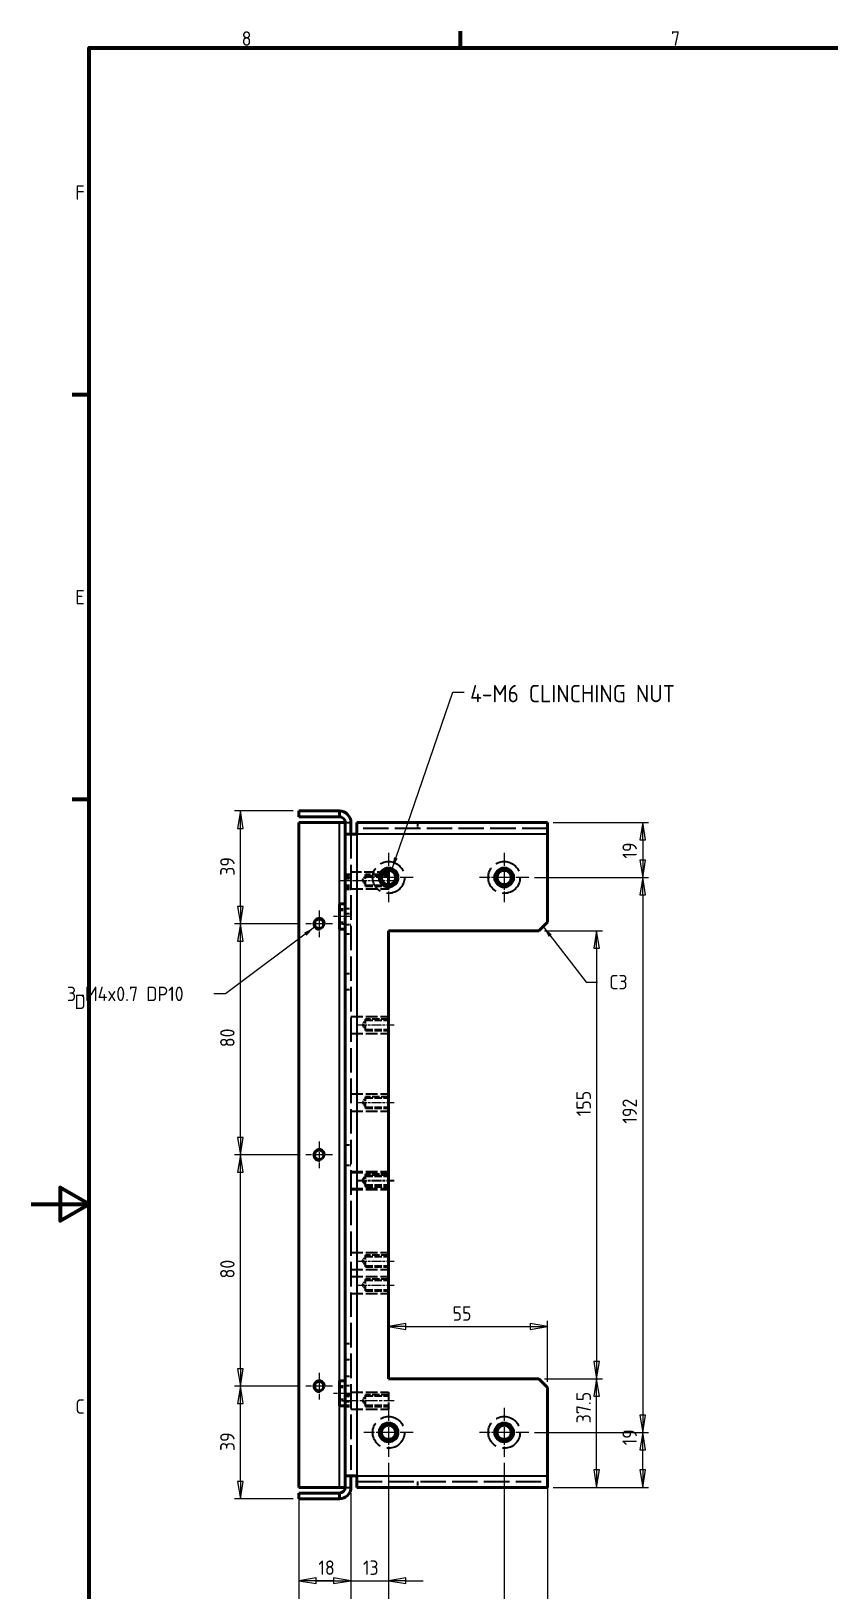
# Model space of a CAD drawing. Header units: millimetres. Extents: x 0 to 1188, y 0 to 840.
# Drawn here: x 0 to 276, y 286 to 826 of the extents above; entities that cross this region are included whole.
import ezdxf

# ---------------------------------------------------------------- set-up
doc = ezdxf.new("R2010")
doc.units = ezdxf.units.MM
doc.header["$LTSCALE"] = 2
doc.linetypes.add('CHAIN', pattern=[0.3543, 0.2362, -0.0295, 0.0591, -0.0295])
doc.linetypes.add('DASHED', pattern=[0.2067, 0.1654, -0.0413])
doc.layers.get('0').update_dxf_attribs({"lineweight": 25})
for name, color, linetype, lineweight in [('가려진 것(ISO)', 5, 'DASHED', 35), ('가시적인 것(ISO)', 7, 'Continuous', 50), ('가시적인 좁은 것(ISO)', 1, 'Continuous', 35), ('경계(ISO)', 7, 'Continuous', 70), ('기호(ISO)', 7, 'Continuous', 25), ('중심 표식(ISO)', 1, 'Continuous', 25), ('중심선(ISO)', 1, 'Continuous', 25), ('치수(ISO)', 7, 'Continuous', 25)]:
    doc.layers.add(name, color=color, linetype=linetype, lineweight=lineweight)
doc.styles.add('ISO Proportiona M2B', font='isocp.shx')
doc.styles.add('ISO ProportionalPSTEK', font='isocp.shx')
doc.dimstyles.new('PSTEK', dxfattribs={"dimscale": 2, "dimtxt": 2.5, "dimasz": 3, "dimexe": 1, "dimexo": 1, "dimgap": 1, "dimtad": 1, "dimrnd": 1e-08, "dimdsep": 46, "dimtxsty": 'ISO ProportionalPSTEK', "dimblk": 'Filled-1', "dimcen": 0.09, "dimdle": 10, "dimclrd": 3, "dimclre": 3, "dimclrt": 1, "dimadec": 1, "dimazin": 2, "dimtfac": 1, "dimtmove": 0, "dimatfit": 3, "dimfxl": 0, "dimtolj": 1, "dimlwd": -1, "dimlwe": -1, "dimarcsym": 0})
doc.dimstyles.new('PSTEK$7', dxfattribs={"dimscale": 2, "dimtxt": 2.5, "dimasz": 2, "dimexe": 1, "dimexo": 1, "dimgap": 1, "dimtad": 1, "dimrnd": 1e-08, "dimdsep": 46, "dimtxsty": 'ISO ProportionalPSTEK', "dimblk": 'Filled-1', "dimcen": 0.09, "dimdle": 10, "dimclrd": 3, "dimclre": 3, "dimclrt": 1, "dimadec": 1, "dimazin": 2, "dimtfac": 1, "dimtmove": 0, "dimatfit": 3, "dimfxl": 0, "dimtolj": 1, "dimlwd": -1, "dimlwe": -1, "dimarcsym": 0})

# ---------------------------------------------------------------- blocks, each defined once
blk = doc.blocks.new('경계 Default Border')
at = {"layer": '경계(ISO)'}
for p, q in [((74.25, 410), (74.25, 412.9)), ((10, 350), (7.1, 350)), ((10, 280), (7.1, 280))]:
    blk.add_line(p, q, dxfattribs=at)
at = {"layer": '경계(ISO)', "flags": 128}
for points in [[(10, 10), (10, 410), (584, 410), (584, 10), (10, 10)], [(0, 210), (10, 210), (5, 212.89), (5, 207.11), (10, 210)]]:
    blk.add_lwpolyline(points, dxfattribs=at)
at = {"layer": '경계(ISO)', "color": 1, "char_height": 2.5, "attachment_point": 7, "style": 'ISO Proportiona M2B'}
for s, insert in [('8', (36.41, 410.38)), ('7', (110.66, 410.39)), ('F', (7.64, 383.75)), ('E', (7.64, 313.73)), ('D', (7.5, 243.73)), ('C', (7.64, 173.73))]:
    blk.add_mtext(s, dxfattribs=dict(at, insert=insert))
blk = doc.blocks.new('Filled-1')
at = {"color": 0}
for p, q in [((0, 0), (-1, 0.167)), ((-1, 0.167), (-1, -0.167)), ((-1, 0), (0, 0)), ((-1, -0.167), (0, 0))]:
    blk.add_line(p, q, dxfattribs=at)
at = {"color": 0, "flags": 128}
blk.add_lwpolyline([(-1, -0.167), (0, 0), (-1, 0.167), (-1, -0.167)], dxfattribs=at)
at = {"color": 0}
blk.add_solid([(-1, -0.167), (0, 0), (-1, 0.167), (-1, -0.167)], dxfattribs=at)
blk = doc.blocks.new('*D34')
at = {"layer": 'Defpoints', "color": 0, "transparency": 16777216}
for p in [(92.62, 322), (110.62, 322), (110.62, 289.7)]:
    blk.add_point(p, dxfattribs=at)
at = {"layer": '치수(ISO)', "color": 3, "transparency": 16777216}
for p, q in [((92.62, 320), (92.62, 287.7)), ((110.62, 320), (110.62, 287.7)), ((98.62, 289.7), (104.62, 289.7))]:
    blk.add_line(p, q, dxfattribs=at)
at = {"layer": '치수(ISO)', "color": 3, "transparency": 16777216, "xscale": 6, "yscale": 6, "zscale": 6, "rotation": 180}
blk.add_blockref('Filled-1', (92.62, 289.7), dxfattribs=at)
at = {"layer": '치수(ISO)', "color": 3, "transparency": 16777216, "xscale": 6, "yscale": 6, "zscale": 6}
blk.add_blockref('Filled-1', (110.62, 289.7), dxfattribs=at)
at = {"layer": '치수(ISO)', "color": 1, "transparency": 16777216, "insert": (99.37, 296.7), "char_height": 5, "attachment_point": 1, "style": 'ISO ProportionalPSTEK'}
blk.add_mtext('\\A1;18', dxfattribs=at)
blk = doc.blocks.new('*D35')
at = {"layer": 'Defpoints', "color": 0, "transparency": 16777216}
for p in [(172.12, 533), (172.12, 341), (211.54, 341)]:
    blk.add_point(p, dxfattribs=at)
at = {"layer": '치수(ISO)', "color": 3, "transparency": 16777216}
for p, q in [((174.12, 533), (213.54, 533)), ((211.54, 527), (211.54, 347)), ((174.12, 341), (213.54, 341))]:
    blk.add_line(p, q, dxfattribs=at)
at = {"layer": '치수(ISO)', "color": 3, "transparency": 16777216, "xscale": 6, "yscale": 6, "zscale": 6}
for p, rotation in [((211.54, 533), 90), ((211.54, 341), 270)]:
    blk.add_blockref('Filled-1', p, dxfattribs=dict(at, rotation=rotation))
at = {"layer": '치수(ISO)', "color": 1, "transparency": 16777216, "insert": (204.54, 447.84), "char_height": 5, "attachment_point": 1, "rotation": 90, "style": 'ISO ProportionalPSTEK'}
blk.add_mtext('\\A1;192', dxfattribs=at)
blk = doc.blocks.new('*D36')
at = {"layer": 'Defpoints', "color": 0, "transparency": 16777216}
for p in [(123.62, 332.5), (110.62, 322), (123.62, 289.7)]:
    blk.add_point(p, dxfattribs=at)
at = {"layer": '치수(ISO)', "color": 3, "transparency": 16777216}
for p, q in [((123.62, 330.5), (123.62, 287.7)), ((110.62, 320), (110.62, 287.7)), ((104.62, 289.7), (98.62, 289.7)), ((110.62, 289.7), (123.62, 289.7)), ((129.62, 289.7), (135.62, 289.7))]:
    blk.add_line(p, q, dxfattribs=at)
at = {"layer": '치수(ISO)', "color": 3, "transparency": 16777216, "xscale": 6, "yscale": 6, "zscale": 6}
blk.add_blockref('Filled-1', (110.62, 289.7), dxfattribs=at)
at = {"layer": '치수(ISO)', "color": 3, "transparency": 16777216, "xscale": 6, "yscale": 6, "zscale": 6, "rotation": 180}
blk.add_blockref('Filled-1', (123.62, 289.7), dxfattribs=at)
at = {"layer": '치수(ISO)', "color": 1, "transparency": 16777216, "insert": (114.77, 296.7), "char_height": 5, "attachment_point": 1, "style": 'ISO ProportionalPSTEK'}
blk.add_mtext('\\A1;13', dxfattribs=at)
blk = doc.blocks.new('*D37')
at = {"layer": 'Defpoints', "color": 0, "transparency": 16777216}
for p in [(123.62, 332.5), (163.62, 332.5), (163.62, 274.7)]:
    blk.add_point(p, dxfattribs=at)
at = {"layer": '치수(ISO)', "color": 3, "transparency": 16777216}
for p, q in [((123.62, 330.5), (123.62, 272.7)), ((163.62, 330.5), (163.62, 272.7)), ((129.62, 274.7), (157.62, 274.7))]:
    blk.add_line(p, q, dxfattribs=at)
at = {"layer": '치수(ISO)', "color": 3, "transparency": 16777216, "xscale": 6, "yscale": 6, "zscale": 6, "rotation": 180}
blk.add_blockref('Filled-1', (123.62, 274.7), dxfattribs=at)
at = {"layer": '치수(ISO)', "color": 3, "transparency": 16777216, "xscale": 6, "yscale": 6, "zscale": 6}
blk.add_blockref('Filled-1', (163.62, 274.7), dxfattribs=at)
at = {"layer": '치수(ISO)', "color": 1, "transparency": 16777216, "insert": (140.62, 281.7), "char_height": 5, "attachment_point": 1, "style": 'ISO ProportionalPSTEK'}
blk.add_mtext('\\A1;40', dxfattribs=at)
blk = doc.blocks.new('*D38')
at = {"layer": 'Defpoints', "color": 0, "transparency": 16777216}
for p in [(163.62, 332.5), (178.62, 326), (178.62, 274.7)]:
    blk.add_point(p, dxfattribs=at)
at = {"layer": '치수(ISO)', "color": 3, "transparency": 16777216}
for p, q in [((163.62, 330.5), (163.62, 272.7)), ((178.62, 324), (178.62, 272.7)), ((157.62, 274.7), (151.62, 274.7)), ((163.62, 274.7), (178.62, 274.7)), ((184.62, 274.7), (190.62, 274.7))]:
    blk.add_line(p, q, dxfattribs=at)
at = {"layer": '치수(ISO)', "color": 3, "transparency": 16777216, "xscale": 6, "yscale": 6, "zscale": 6}
blk.add_blockref('Filled-1', (163.62, 274.7), dxfattribs=at)
at = {"layer": '치수(ISO)', "color": 3, "transparency": 16777216, "xscale": 6, "yscale": 6, "zscale": 6, "rotation": 180}
blk.add_blockref('Filled-1', (178.62, 274.7), dxfattribs=at)
at = {"layer": '치수(ISO)', "color": 1, "transparency": 16777216, "insert": (168.77, 281.7), "char_height": 5, "attachment_point": 1, "style": 'ISO ProportionalPSTEK'}
blk.add_mtext('\\A1;15', dxfattribs=at)
blk = doc.blocks.new('*D39')
at = {"layer": 'Defpoints', "color": 0, "transparency": 16777216}
for p in [(110.62, 322), (178.62, 322), (178.62, 273.53)]:
    blk.add_point(p, dxfattribs=at)
at = {"layer": '치수(ISO)', "color": 3, "transparency": 16777216}
for p, q in [((110.62, 320), (110.62, 271.53)), ((178.62, 320), (178.62, 271.53)), ((116.62, 273.53), (172.62, 273.53))]:
    blk.add_line(p, q, dxfattribs=at)
at = {"layer": '치수(ISO)', "color": 3, "transparency": 16777216, "xscale": 6, "yscale": 6, "zscale": 6, "rotation": 180}
blk.add_blockref('Filled-1', (110.62, 273.53), dxfattribs=at)
at = {"layer": '치수(ISO)', "color": 3, "transparency": 16777216, "xscale": 6, "yscale": 6, "zscale": 6}
blk.add_blockref('Filled-1', (178.62, 273.53), dxfattribs=at)
at = {"layer": '치수(ISO)', "color": 1, "transparency": 16777216, "insert": (141.72, 280.53), "char_height": 5, "attachment_point": 1, "style": 'ISO ProportionalPSTEK'}
blk.add_mtext('\\A1;68', dxfattribs=at)
blk = doc.blocks.new('*D49')
at = {"layer": 'Defpoints', "color": 0, "transparency": 16777216}
for p in [(92.62, 322), (178.62, 322), (178.62, 255.95)]:
    blk.add_point(p, dxfattribs=at)
at = {"layer": '치수(ISO)', "color": 3, "transparency": 16777216}
for p, q in [((92.62, 320), (92.62, 253.95)), ((178.62, 320), (178.62, 253.95)), ((98.62, 255.95), (172.62, 255.95))]:
    blk.add_line(p, q, dxfattribs=at)
at = {"layer": '치수(ISO)', "color": 3, "transparency": 16777216, "xscale": 6, "yscale": 6, "zscale": 6, "rotation": 180}
blk.add_blockref('Filled-1', (92.62, 255.95), dxfattribs=at)
at = {"layer": '치수(ISO)', "color": 3, "transparency": 16777216, "xscale": 6, "yscale": 6, "zscale": 6}
blk.add_blockref('Filled-1', (178.62, 255.95), dxfattribs=at)
at = {"layer": '치수(ISO)', "color": 1, "transparency": 16777216, "insert": (132.75, 262.95), "char_height": 5, "attachment_point": 1, "style": 'ISO ProportionalPSTEK'}
blk.add_mtext('\\A1;86', dxfattribs=at)
blk = doc.blocks.new('*D50')
at = {"layer": 'Defpoints', "color": 0, "transparency": 16777216}
for p in [(178.62, 552), (172.12, 533), (211.54, 533)]:
    blk.add_point(p, dxfattribs=at)
at = {"layer": '치수(ISO)', "color": 3, "transparency": 16777216}
for p, q in [((180.62, 552), (213.54, 552)), ((211.54, 546), (211.54, 539)), ((174.12, 533), (213.54, 533))]:
    blk.add_line(p, q, dxfattribs=at)
at = {"layer": '치수(ISO)', "color": 3, "transparency": 16777216, "xscale": 6, "yscale": 6, "zscale": 6}
for p, rotation in [((211.54, 552), 90), ((211.54, 533), 270)]:
    blk.add_blockref('Filled-1', p, dxfattribs=dict(at, rotation=rotation))
at = {"layer": '치수(ISO)', "color": 1, "transparency": 16777216, "insert": (204.54, 539.57), "char_height": 5, "attachment_point": 1, "rotation": 90, "style": 'ISO ProportionalPSTEK'}
blk.add_mtext('\\A1;19', dxfattribs=at)
blk = doc.blocks.new('*D51')
at = {"layer": 'Defpoints', "color": 0, "transparency": 16777216}
for p in [(172.12, 341), (211.54, 341), (178.62, 322)]:
    blk.add_point(p, dxfattribs=at)
at = {"layer": '치수(ISO)', "color": 3, "transparency": 16777216}
for p, q in [((174.12, 341), (213.54, 341)), ((211.54, 328), (211.54, 335)), ((180.62, 322), (213.54, 322))]:
    blk.add_line(p, q, dxfattribs=at)
at = {"layer": '치수(ISO)', "color": 3, "transparency": 16777216, "xscale": 6, "yscale": 6, "zscale": 6}
for p, rotation in [((211.54, 341), 90), ((211.54, 322), 270)]:
    blk.add_blockref('Filled-1', p, dxfattribs=dict(at, rotation=rotation))
at = {"layer": '치수(ISO)', "color": 1, "transparency": 16777216, "insert": (204.54, 336.57), "char_height": 5, "attachment_point": 1, "rotation": 90, "style": 'ISO ProportionalPSTEK'}
blk.add_mtext('\\A1;19', dxfattribs=at)
blk = doc.blocks.new('*D52')
at = {"layer": 'Defpoints', "color": 0, "transparency": 16777216}
for p in [(72.37, 556), (92.62, 556), (95, 517)]:
    blk.add_point(p, dxfattribs=at)
at = {"layer": '치수(ISO)', "color": 3, "transparency": 16777216}
for p, q in [((90.62, 556), (70.37, 556)), ((72.37, 523), (72.37, 550)), ((93, 517), (70.37, 517))]:
    blk.add_line(p, q, dxfattribs=at)
at = {"layer": '치수(ISO)', "color": 3, "transparency": 16777216, "xscale": 6, "yscale": 6, "zscale": 6}
for p, rotation in [((72.37, 556), 90), ((72.37, 517), 270)]:
    blk.add_blockref('Filled-1', p, dxfattribs=dict(at, rotation=rotation))
at = {"layer": '치수(ISO)', "color": 1, "transparency": 16777216, "insert": (65.37, 533.59), "char_height": 5, "attachment_point": 1, "rotation": 90, "style": 'ISO ProportionalPSTEK'}
blk.add_mtext('\\A1;39', dxfattribs=at)
blk = doc.blocks.new('*D53')
at = {"layer": 'Defpoints', "color": 0, "transparency": 16777216}
for p in [(72.37, 517), (95, 517), (95, 437)]:
    blk.add_point(p, dxfattribs=at)
at = {"layer": '치수(ISO)', "color": 3, "transparency": 16777216}
for p, q in [((93, 517), (70.37, 517)), ((72.37, 443), (72.37, 511)), ((93, 437), (70.37, 437))]:
    blk.add_line(p, q, dxfattribs=at)
at = {"layer": '치수(ISO)', "color": 3, "transparency": 16777216, "xscale": 6, "yscale": 6, "zscale": 6}
for p, rotation in [((72.37, 517), 90), ((72.37, 437), 270)]:
    blk.add_blockref('Filled-1', p, dxfattribs=dict(at, rotation=rotation))
at = {"layer": '치수(ISO)', "color": 1, "transparency": 16777216, "insert": (65.37, 474.27), "char_height": 5, "attachment_point": 1, "rotation": 90, "style": 'ISO ProportionalPSTEK'}
blk.add_mtext('\\A1;80', dxfattribs=at)
blk = doc.blocks.new('*D54')
at = {"layer": 'Defpoints', "color": 0, "transparency": 16777216}
for p in [(72.37, 437), (95, 437), (95, 357)]:
    blk.add_point(p, dxfattribs=at)
at = {"layer": '치수(ISO)', "color": 3, "transparency": 16777216}
for p, q in [((93, 437), (70.37, 437)), ((72.37, 363), (72.37, 431)), ((93, 357), (70.37, 357))]:
    blk.add_line(p, q, dxfattribs=at)
at = {"layer": '치수(ISO)', "color": 3, "transparency": 16777216, "xscale": 6, "yscale": 6, "zscale": 6}
for p, rotation in [((72.37, 437), 90), ((72.37, 357), 270)]:
    blk.add_blockref('Filled-1', p, dxfattribs=dict(at, rotation=rotation))
at = {"layer": '치수(ISO)', "color": 1, "transparency": 16777216, "insert": (65.37, 394.27), "char_height": 5, "attachment_point": 1, "rotation": 90, "style": 'ISO ProportionalPSTEK'}
blk.add_mtext('\\A1;80', dxfattribs=at)
blk = doc.blocks.new('*D55')
at = {"layer": 'Defpoints', "color": 0, "transparency": 16777216}
for p in [(72.37, 357), (95, 357), (92.62, 318)]:
    blk.add_point(p, dxfattribs=at)
at = {"layer": '치수(ISO)', "color": 3, "transparency": 16777216}
for p, q in [((93, 357), (70.37, 357)), ((72.37, 324), (72.37, 351)), ((90.62, 318), (70.37, 318))]:
    blk.add_line(p, q, dxfattribs=at)
at = {"layer": '치수(ISO)', "color": 3, "transparency": 16777216, "xscale": 6, "yscale": 6, "zscale": 6}
for p, rotation in [((72.37, 357), 90), ((72.37, 318), 270)]:
    blk.add_blockref('Filled-1', p, dxfattribs=dict(at, rotation=rotation))
at = {"layer": '치수(ISO)', "color": 1, "transparency": 16777216, "insert": (65.37, 334.55), "char_height": 5, "attachment_point": 1, "rotation": 90, "style": 'ISO ProportionalPSTEK'}
blk.add_mtext('\\A1;39', dxfattribs=at)
blk = doc.blocks.new('*D66')
at = {"layer": 'Defpoints', "color": 0, "transparency": 16777216}
for p in [(175.62, 514.5), (175.62, 359.5), (195.62, 359.5)]:
    blk.add_point(p, dxfattribs=at)
at = {"layer": '치수(ISO)', "color": 3, "transparency": 16777216}
for p, q in [((177.62, 514.5), (197.62, 514.5)), ((195.62, 508.5), (195.62, 365.5)), ((177.62, 359.5), (197.62, 359.5))]:
    blk.add_line(p, q, dxfattribs=at)
at = {"layer": '치수(ISO)', "color": 3, "transparency": 16777216, "xscale": 6, "yscale": 6, "zscale": 6}
for p, rotation in [((195.62, 514.5), 90), ((195.62, 359.5), 270)]:
    blk.add_blockref('Filled-1', p, dxfattribs=dict(at, rotation=rotation))
at = {"layer": '치수(ISO)', "color": 1, "transparency": 16777216, "insert": (188.62, 450.4), "char_height": 5, "attachment_point": 1, "rotation": 90, "style": 'ISO ProportionalPSTEK'}
blk.add_mtext('\\A1;155', dxfattribs=at)
blk = doc.blocks.new('*D67')
at = {"layer": 'Defpoints', "color": 0, "transparency": 16777216}
for p in [(175.62, 359.5), (195.62, 359.5), (178.62, 322)]:
    blk.add_point(p, dxfattribs=at)
at = {"layer": '치수(ISO)', "color": 3, "transparency": 16777216}
for p, q in [((177.62, 359.5), (197.62, 359.5)), ((195.62, 328), (195.62, 353.5)), ((180.62, 322), (197.62, 322))]:
    blk.add_line(p, q, dxfattribs=at)
at = {"layer": '치수(ISO)', "color": 3, "transparency": 16777216, "xscale": 6, "yscale": 6, "zscale": 6}
for p, rotation in [((195.62, 359.5), 90), ((195.62, 322), 270)]:
    blk.add_blockref('Filled-1', p, dxfattribs=dict(at, rotation=rotation))
at = {"layer": '치수(ISO)', "color": 1, "transparency": 16777216, "insert": (188.62, 344.15), "char_height": 5, "attachment_point": 1, "rotation": 90, "style": 'ISO ProportionalPSTEK'}
blk.add_mtext('\\A1;37.5', dxfattribs=at)
blk = doc.blocks.new('*D68')
at = {"layer": 'Defpoints', "color": 0, "transparency": 16777216}
for p in [(123.62, 377.63), (178.62, 377.63), (178.62, 356.5)]:
    blk.add_point(p, dxfattribs=at)
at = {"layer": '치수(ISO)', "color": 3, "transparency": 16777216}
for p, q in [((178.62, 358.5), (178.62, 379.63)), ((129.62, 377.63), (172.62, 377.63))]:
    blk.add_line(p, q, dxfattribs=at)
at = {"layer": '치수(ISO)', "color": 3, "transparency": 16777216, "xscale": 6, "yscale": 6, "zscale": 6, "rotation": 180}
blk.add_blockref('Filled-1', (123.62, 377.63), dxfattribs=at)
at = {"layer": '치수(ISO)', "color": 3, "transparency": 16777216, "xscale": 6, "yscale": 6, "zscale": 6}
blk.add_blockref('Filled-1', (178.62, 377.63), dxfattribs=at)
at = {"layer": '치수(ISO)', "color": 1, "transparency": 16777216, "insert": (145.77, 384.63), "char_height": 5, "attachment_point": 1, "style": 'ISO ProportionalPSTEK'}
blk.add_mtext('\\A1;55', dxfattribs=at)

msp = doc.modelspace()

# ---------------------------------------------------------------- linework, layer by layer
at = {"layer": '가려진 것(ISO)', "ltscale": 1.904597}
for p, q in [((108.624, 552), (110.624, 552)), ((133.624, 552), (133.624, 550)), ((110.624, 534), (108.624, 534)), ((108.624, 533.621), (110.624, 533.621)), ((110.624, 533), (108.624, 533)), ((108.624, 532.621), (110.624, 532.621)), ((108.624, 530.379), (110.624, 530.379)), ((108.624, 530), (110.624, 530)), ((108.624, 529.379), (110.624, 529.379)), ((108.624, 529), (110.624, 529)), ((108.624, 522), (106.624, 522)), ((108.624, 521.567), (106.624, 521.567)), ((108.624, 522.25), (110.624, 522.25)), ((108.624, 520.5), (110.624, 520.5)), ((108.624, 517.433), (106.624, 517.433)), ((106.624, 517), (108.624, 517)), ((108.624, 516.75), (110.624, 516.75)), ((108.624, 513.5), (110.624, 513.5)), ((108.624, 499.75), (110.624, 499.75)), ((108.624, 494.25), (110.624, 494.25)), ((108.624, 440.5), (110.624, 440.5)), ((108.624, 433.5), (110.624, 433.5)), ((108.624, 371.75), (110.624, 371.75)), ((108.624, 366.25), (110.624, 366.25)), ((108.624, 357), (106.624, 357)), ((108.624, 356.567), (106.624, 356.567)), ((108.624, 360.5), (110.624, 360.5)), ((108.624, 357.25), (110.624, 357.25)), ((108.624, 352.433), (106.624, 352.433)), ((106.624, 352), (108.624, 352)), ((110.624, 354), (108.624, 354)), ((108.624, 353.621), (110.624, 353.621)), ((108.624, 353.5), (110.624, 353.5)), ((108.624, 351.75), (110.624, 351.75)), ((108.624, 350.379), (110.624, 350.379)), ((108.624, 350), (110.624, 350)), ((133.624, 324), (133.624, 322)), ((108.624, 322), (110.624, 322))]:
    msp.add_line(p, q, dxfattribs=at)
at = {"layer": '가려진 것(ISO)', "ltscale": 25.571913}
msp.add_line((110.624, 548), (110.624, 326), dxfattribs=at)
at = {"layer": '가려진 것(ISO)', "ltscale": 26.608612}
for p, q in [((178.624, 550), (112.624, 550)), ((112.624, 324), (178.624, 324))]:
    msp.add_line(p, q, dxfattribs=at)
at = {"layer": '가려진 것(ISO)', "ltscale": 10.954535}
msp.add_line((110.624, 534.95), (122.126, 534.95), dxfattribs=at)
at = {"layer": '가려진 것(ISO)', "ltscale": 12.380428}
for p, q in [((110.624, 529.05), (123.624, 529.05)), ((110.624, 484.95), (123.624, 484.95)), ((110.624, 479.05), (123.624, 479.05)), ((110.624, 458.1), (123.624, 458.1)), ((110.624, 452.2), (123.624, 452.2)), ((110.624, 431.25), (123.624, 431.25)), ((110.624, 430.95), (123.624, 430.95)), ((110.624, 425.35), (123.624, 425.35)), ((110.624, 425.05), (123.624, 425.05)), ((110.624, 403.25), (123.624, 403.25)), ((110.624, 397.35), (123.624, 397.35)), ((110.624, 394.95), (123.624, 394.95)), ((110.624, 389.05), (123.624, 389.05)), ((110.624, 354.95), (123.624, 354.95)), ((110.624, 349.05), (123.624, 349.05))]:
    msp.add_line(p, q, dxfattribs=at)
at = {"layer": '가려진 것(ISO)', "ltscale": 1.800898}
for p, q in [((114.65, 532), (115.624, 533.621)), ((114.65, 532), (115.624, 530.379)), ((114.65, 482), (115.624, 483.621)), ((114.65, 482), (115.624, 480.379)), ((114.65, 455.15), (115.624, 456.771)), ((114.65, 455.15), (115.624, 453.529)), ((114.65, 428.3), (115.624, 429.921)), ((114.65, 428), (115.624, 429.621)), ((114.65, 428.3), (115.624, 426.679)), ((114.65, 428), (115.624, 426.379)), ((114.65, 400.3), (115.624, 401.921)), ((114.65, 400.3), (115.624, 398.679)), ((114.65, 392), (115.624, 393.621)), ((114.65, 392), (115.624, 390.379)), ((114.65, 352), (115.624, 353.621)), ((114.65, 352), (115.624, 350.379))]:
    msp.add_line(p, q, dxfattribs=at)
at = {"layer": '가려진 것(ISO)', "ltscale": 7.618686}
for p, q in [((123.624, 534), (115.624, 534)), ((115.624, 533.621), (123.624, 533.621)), ((115.624, 530.379), (123.624, 530.379)), ((115.624, 530), (123.624, 530)), ((123.624, 484), (115.624, 484)), ((115.624, 483.621), (123.624, 483.621)), ((115.624, 480.379), (123.624, 480.379)), ((115.624, 480), (123.624, 480)), ((123.624, 457.15), (115.624, 457.15)), ((115.624, 456.771), (123.624, 456.771)), ((115.624, 453.529), (123.624, 453.529)), ((115.624, 453.15), (123.624, 453.15)), ((123.624, 430.3), (115.624, 430.3)), ((123.624, 430), (115.624, 430)), ((115.624, 429.921), (123.624, 429.921)), ((115.624, 429.621), (123.624, 429.621)), ((115.624, 426.679), (123.624, 426.679)), ((115.624, 426.379), (123.624, 426.379)), ((115.624, 426.3), (123.624, 426.3)), ((115.624, 426), (123.624, 426)), ((123.624, 402.3), (115.624, 402.3)), ((115.624, 401.921), (123.624, 401.921)), ((115.624, 398.679), (123.624, 398.679)), ((115.624, 398.3), (123.624, 398.3)), ((123.624, 394), (115.624, 394)), ((115.624, 393.621), (123.624, 393.621)), ((115.624, 390.379), (123.624, 390.379)), ((115.624, 390), (123.624, 390)), ((123.624, 354), (115.624, 354)), ((115.624, 353.621), (123.624, 353.621)), ((115.624, 350.379), (123.624, 350.379)), ((115.624, 350), (123.624, 350))]:
    msp.add_line(p, q, dxfattribs=at)
at = {"layer": '가려진 것(ISO)', "ltscale": 5.983681}
for p, q in [((115.624, 530), (115.624, 534)), ((115.624, 480), (115.624, 484)), ((115.624, 453.15), (115.624, 457.15)), ((115.624, 426.3), (115.624, 430.3)), ((115.624, 398.3), (115.624, 402.3)), ((115.624, 390), (115.624, 394)), ((115.624, 350), (115.624, 354))]:
    msp.add_line(p, q, dxfattribs=at)
at = {"layer": '가려진 것(ISO)', "ltscale": 2.960037}
msp.add_line((123.624, 530.542), (123.624, 529.05), dxfattribs=at)
at = {"layer": '가려진 것(ISO)', "ltscale": 1.056647}
msp.add_line((115.624, 426), (115.624, 426.3), dxfattribs=at)
at = {"layer": '가려진 것(ISO)', "ltscale": 8.825976}
msp.add_line((123.624, 354.95), (123.624, 349.05), dxfattribs=at)
at = {"layer": '가려진 것(ISO)', "ltscale": 27.864473}
for centre in [(123.624, 533), (163.624, 533), (123.624, 341), (163.624, 341)]:
    msp.add_circle(centre, 5.5, dxfattribs=at)
at = {"layer": '가시적인 것(ISO)'}
for p, q in [((106.624, 556), (92.624, 556)), ((92.624, 554), (92.624, 556)), ((106.624, 554), (106.624, 556)), ((92.624, 554), (106.624, 554)), ((92.624, 552), (106.624, 552)), ((92.624, 552), (92.624, 322)), ((106.624, 552), (108.624, 552)), ((108.624, 548), (108.624, 552)), ((110.624, 552), (110.624, 548)), ((112.624, 552), (178.624, 552)), ((112.624, 552), (112.624, 548)), ((178.624, 548), (178.624, 552)), ((108.624, 548), (112.624, 548)), ((108.624, 326), (108.624, 548)), ((178.624, 548), (178.624, 517.5)), ((122.126, 534.95), (123.624, 534.95)), ((123.624, 534.95), (123.624, 530.542)), ((106.624, 515.15), (106.624, 523.85)), ((108.624, 523.85), (106.624, 523.85)), ((108.624, 515.15), (106.624, 515.15)), ((123.624, 514.5), (175.624, 514.5)), ((123.624, 359.5), (123.624, 514.5)), ((178.624, 517.5), (175.624, 514.5)), ((106.624, 350.15), (106.624, 358.85)), ((108.624, 358.85), (106.624, 358.85)), ((175.624, 359.5), (123.624, 359.5)), ((175.624, 359.5), (178.624, 356.5)), ((178.624, 356.5), (178.624, 326)), ((108.624, 350.15), (106.624, 350.15)), ((108.624, 322), (108.624, 326)), ((112.624, 326), (108.624, 326)), ((110.624, 326), (110.624, 322)), ((112.624, 326), (112.624, 322)), ((178.624, 322), (178.624, 326)), ((92.624, 322), (106.624, 322)), ((92.624, 320), (106.624, 320)), ((92.624, 320), (92.624, 318)), ((106.624, 322), (108.624, 322)), ((106.624, 318), (106.624, 320)), ((178.624, 322), (112.624, 322)), ((92.624, 318), (106.624, 318))]:
    msp.add_line(p, q, dxfattribs=at)
for centre, radius in [((123.624, 533), 3.25), ((123.624, 533), 2.458), ((163.624, 533), 3.25), ((163.624, 533), 2.458), ((99.624, 517), 1.621), ((99.624, 437), 1.621), ((99.624, 357), 1.621), ((123.624, 341), 3.25), ((123.624, 341), 2.458), ((163.624, 341), 3.25), ((163.624, 341), 2.458)]:
    msp.add_circle(centre, radius, dxfattribs=at)
for centre, radius, start, end in [((106.624, 552), 4, 0, 90), ((106.624, 552), 2, 0, 90), ((106.624, 322), 4, 270, 0), ((106.624, 322), 2, 270, 0)]:
    msp.add_arc(centre, radius, start, end, dxfattribs=at)
at = {"layer": '가시적인 좁은 것(ISO)'}
for p, q in [((106.624, 523.85), (106.624, 552)), ((178.624, 548), (112.624, 548)), ((112.624, 548), (112.624, 326)), ((106.624, 358.85), (106.624, 515.15)), ((106.624, 322), (106.624, 350.15)), ((112.624, 326), (178.624, 326))]:
    msp.add_line(p, q, dxfattribs=at)
for centre, radius in [((123.624, 533), 3), ((163.624, 533), 3), ((99.624, 517), 2), ((99.624, 437), 2), ((99.624, 357), 2), ((123.624, 341), 3), ((163.624, 341), 3)]:
    msp.add_arc(centre, radius, 10, 280, dxfattribs=at)
at = {"layer": '중심 표식(ISO)', "linetype": 'CHAIN', "ltscale": 9.445163}
for p, q in [((123.624, 541.5), (123.624, 524.5)), ((163.624, 541.5), (163.624, 524.5)), ((132.124, 533), (115.124, 533)), ((172.124, 533), (155.124, 533)), ((123.624, 349.5), (123.624, 332.5)), ((163.624, 349.5), (163.624, 332.5)), ((132.124, 341), (115.124, 341)), ((172.124, 341), (155.124, 341))]:
    msp.add_line(p, q, dxfattribs=at)
at = {"layer": '중심 표식(ISO)', "linetype": 'CHAIN', "ltscale": 5.134789}
for p, q in [((99.624, 521.621), (99.624, 512.379)), ((104.245, 517), (95.003, 517)), ((99.624, 441.621), (99.624, 432.379)), ((104.245, 437), (95.003, 437)), ((99.624, 361.621), (99.624, 352.379)), ((104.245, 357), (95.003, 357))]:
    msp.add_line(p, q, dxfattribs=at)
at = {"layer": '중심선(ISO)', "linetype": 'CHAIN', "ltscale": 3.333522}
for p, q in [((106.624, 532), (112.624, 532)), ((110.624, 519.5), (104.624, 519.5)), ((110.624, 354.5), (104.624, 354.5))]:
    msp.add_line(p, q, dxfattribs=at)
at = {"layer": '중심선(ISO)', "linetype": 'CHAIN', "ltscale": 7.2083}
for p, q in [((112.65, 532), (125.624, 532)), ((112.65, 482), (125.624, 482)), ((112.65, 455.15), (125.624, 455.15)), ((112.65, 428.3), (125.624, 428.3)), ((112.65, 428), (125.624, 428)), ((112.65, 400.3), (125.624, 400.3)), ((112.65, 392), (125.624, 392))]:
    msp.add_line(p, q, dxfattribs=at)
at = {"layer": '중심선(ISO)', "linetype": 'CHAIN', "ltscale": 9.445163}
msp.add_line((108.624, 352), (125.624, 352), dxfattribs=at)

# ---------------------------------------------------------------- block references
at = {"xscale": 2, "yscale": 2, "zscale": 2}
msp.add_blockref('경계 Default Border', (0, 0), dxfattribs=at)

# ---------------------------------------------------------------- texts
at = {"layer": '기호(ISO)', "color": 1, "insert": (151.839, 599.613), "char_height": 6, "width": 81.354, "attachment_point": 1, "style": 'ISO ProportionalPSTEK'}
msp.add_mtext('{\\fISOCP|b0|i0;\\H6.0000;4-M6 CLINCHING NUT}', dxfattribs=at)
at = {"layer": '기호(ISO)', "color": 1, "insert": (199.948, 499.294), "char_height": 5, "attachment_point": 1, "style": 'ISO ProportionalPSTEK'}
msp.add_mtext('{C3}', dxfattribs=at)
at = {"layer": '기호(ISO)', "color": 1, "insert": (12.391, 495.229), "char_height": 5, "width": 48.83272, "attachment_point": 1, "line_spacing_factor": 0.4375, "style": 'ISO ProportionalPSTEK'}
msp.add_mtext('{3-M4x0.7 DP10}', dxfattribs=at)

# ---------------------------------------------------------------- dimensions: what is measured, and where the dimension line sits
at = {"layer": '치수(ISO)', "color": 3}
for base, p1, p2, angle, override, picture, middle in [((72.37, 556), (95.003, 517), (92.624, 556), 90, {"dimdec": 2, "dimblk1": 'Filled-1', "dimsah": 1, "dimtp": 0, "dimtm": 0, "dimtdec": 2, "dimtofl": 0, "dimatfit": 1}, '*D52', (72.37, 536.52)), ((211.542, 533), (178.624, 552), (172.124, 533), 90, {"dimdec": 2, "dimtp": 0, "dimtm": 0, "dimtdec": 2, "dimtofl": 0, "dimatfit": 1}, '*D50', (211.542, 542)), ((211.542, 341), (172.124, 533), (172.124, 341), 90, {"dimdec": 2, "dimtp": 0, "dimtm": 0, "dimtdec": 2, "dimtofl": 0, "dimatfit": 1}, '*D35', (211.542, 452)), ((72.37, 517), (95.003, 437), (95.003, 517), 90, {"dimdec": 2, "dimblk1": 'Filled-1', "dimblk2": 'Filled-1', "dimsah": 1, "dimtp": 0, "dimtm": 0, "dimtdec": 2, "dimtofl": 0, "dimatfit": 1}, '*D53', (72.37, 477.02)), ((195.624, 359.5), (175.624, 514.5), (175.624, 359.5), 270, {"dimdec": 2, "dimtp": 0, "dimtm": 0, "dimtdec": 2, "dimtofl": 0, "dimatfit": 1}, '*D66', (195.624, 454.5)), ((72.37, 437), (95.003, 357), (95.003, 437), 90, {"dimdec": 2, "dimblk1": 'Filled-1', "dimblk2": 'Filled-1', "dimsah": 1, "dimtp": 0, "dimtm": 0, "dimtdec": 2, "dimtofl": 0, "dimatfit": 1}, '*D54', (72.37, 397.02)), ((72.37, 357), (92.624, 318), (95.003, 357), 90, {"dimdec": 2, "dimblk2": 'Filled-1', "dimsah": 1, "dimtp": 0, "dimtm": 0, "dimtdec": 2, "dimtofl": 0, "dimatfit": 1}, '*D55', (72.37, 337.48)), ((195.624, 359.5), (178.624, 322), (175.624, 359.5), 90, {"dimdec": 2, "dimtp": 0, "dimtm": 0, "dimtdec": 2, "dimtofl": 0, "dimatfit": 1}, '*D67', (195.624, 349.5)), ((211.542, 341), (178.624, 322), (172.124, 341), 90, {"dimdec": 2, "dimtp": 0, "dimtm": 0, "dimtdec": 2, "dimtofl": 0, "dimatfit": 1}, '*D51', (211.542, 339)), ((123.624, 289.698), (110.624, 322), (123.624, 332.5), 180, {"dimdec": 2, "dimtp": 0, "dimtm": 0, "dimtdec": 2, "dimtofl": 1, "dimatfit": 1}, '*D36', (117.124, 289.698)), ((163.624, 274.698), (123.624, 332.5), (163.624, 332.5), 180, {"dimdec": 2, "dimtp": 0, "dimtm": 0, "dimtdec": 2, "dimtofl": 0, "dimatfit": 1}, '*D37', (143.624, 274.698)), ((178.624, 274.698), (163.624, 332.5), (178.624, 326), 180, {"dimdec": 2, "dimtp": 0, "dimtm": 0, "dimtdec": 2, "dimtofl": 1, "dimatfit": 1}, '*D38', (171.124, 274.698)), ((110.624, 289.698), (92.624, 322), (110.624, 322), 180, {"dimdec": 2, "dimtp": 0, "dimtm": 0, "dimtdec": 2, "dimtofl": 0, "dimatfit": 1}, '*D34', (101.624, 289.698)), ((178.624, 255.953), (92.624, 322), (178.624, 322), 180, {"dimdec": 2, "dimtp": 0, "dimtm": 0, "dimtdec": 2, "dimtofl": 0, "dimatfit": 1}, '*D49', (135.624, 255.953)), ((178.624, 273.526), (110.624, 322), (178.624, 322), 180, {"dimdec": 2, "dimtp": 0, "dimtm": 0, "dimtdec": 2, "dimtofl": 0, "dimatfit": 1}, '*D39', (144.624, 273.526))]:
    dim = msp.add_linear_dim(base=base, p1=p1, p2=p2, angle=angle, dimstyle='PSTEK', override=override, dxfattribs=at)
    dim.commit()
    dim.dimension.update_dxf_attribs({"geometry": picture, "text_midpoint": middle, "dimtype": 160})
dim = msp.add_linear_dim(base=(178.624, 377.626), p1=(123.624, 377.626), p2=(178.624, 356.5), dimstyle='PSTEK', override={"dimdec": 2, "dimse1": 1, "dimtp": 0, "dimtm": 0, "dimtdec": 2, "dimtofl": 0, "dimatfit": 1}, dxfattribs=at)
dim.commit()
dim.dimension.update_dxf_attribs({"geometry": '*D68', "text_midpoint": (148.624, 377.626), "dimtype": 160})

# ---------------------------------------------------------------- leaders
at = {"layer": '기호(ISO)', "color": 3, "annotation_type": 0, "has_hookline": 1}
for points, hookline_direction, text_width in [([(124.839, 536.015), (145.839, 597.113), (149.839, 597.113)], 0, 79.429), ([(98.036, 515.784), (67.224, 492.729), (63.224, 492.729)], 1, 42.004), ([(177.124, 516), (191.948, 496.794), (195.948, 496.794)], 0, 5.94)]:
    msp.add_leader(points, dimstyle='PSTEK$7', override={"dimtad": 0}, dxfattribs=dict(at, hookline_direction=hookline_direction, text_width=text_width))

doc.saveas('drawing.dxf')
